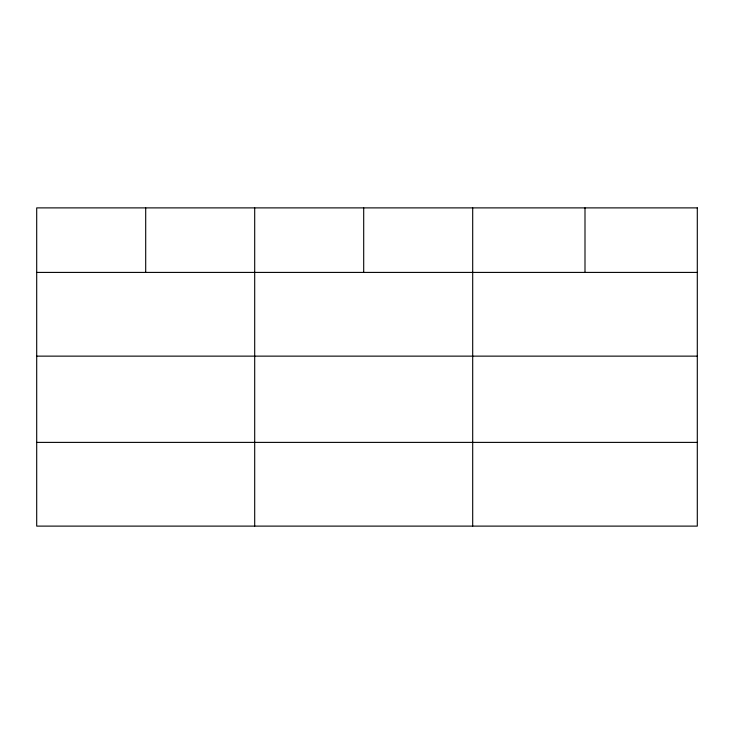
<?xml version="1.0" encoding="UTF-8"?>
<svg xmlns="http://www.w3.org/2000/svg" width="734" height="734" viewBox="0 0 734 734"><rect width="100%" height="100%" fill="white"/><g stroke="black" fill="none" stroke-linecap="round" stroke-linejoin="round"><path stroke-width="1.1" d="M36.7 272.415L697.3 272.415M36.7 356.137L697.3 356.137M36.7 442.391L697.3 442.391M584.998 207.887L584.998 272.415M472.696 207.887L472.696 526.113M363.697 207.887L363.697 272.415M254.698 207.887L254.698 526.113M145.699 207.887L145.699 272.415M697.3 207.887L36.7 207.887L36.7 526.113L697.3 526.113L697.3 207.887"/></g></svg>
